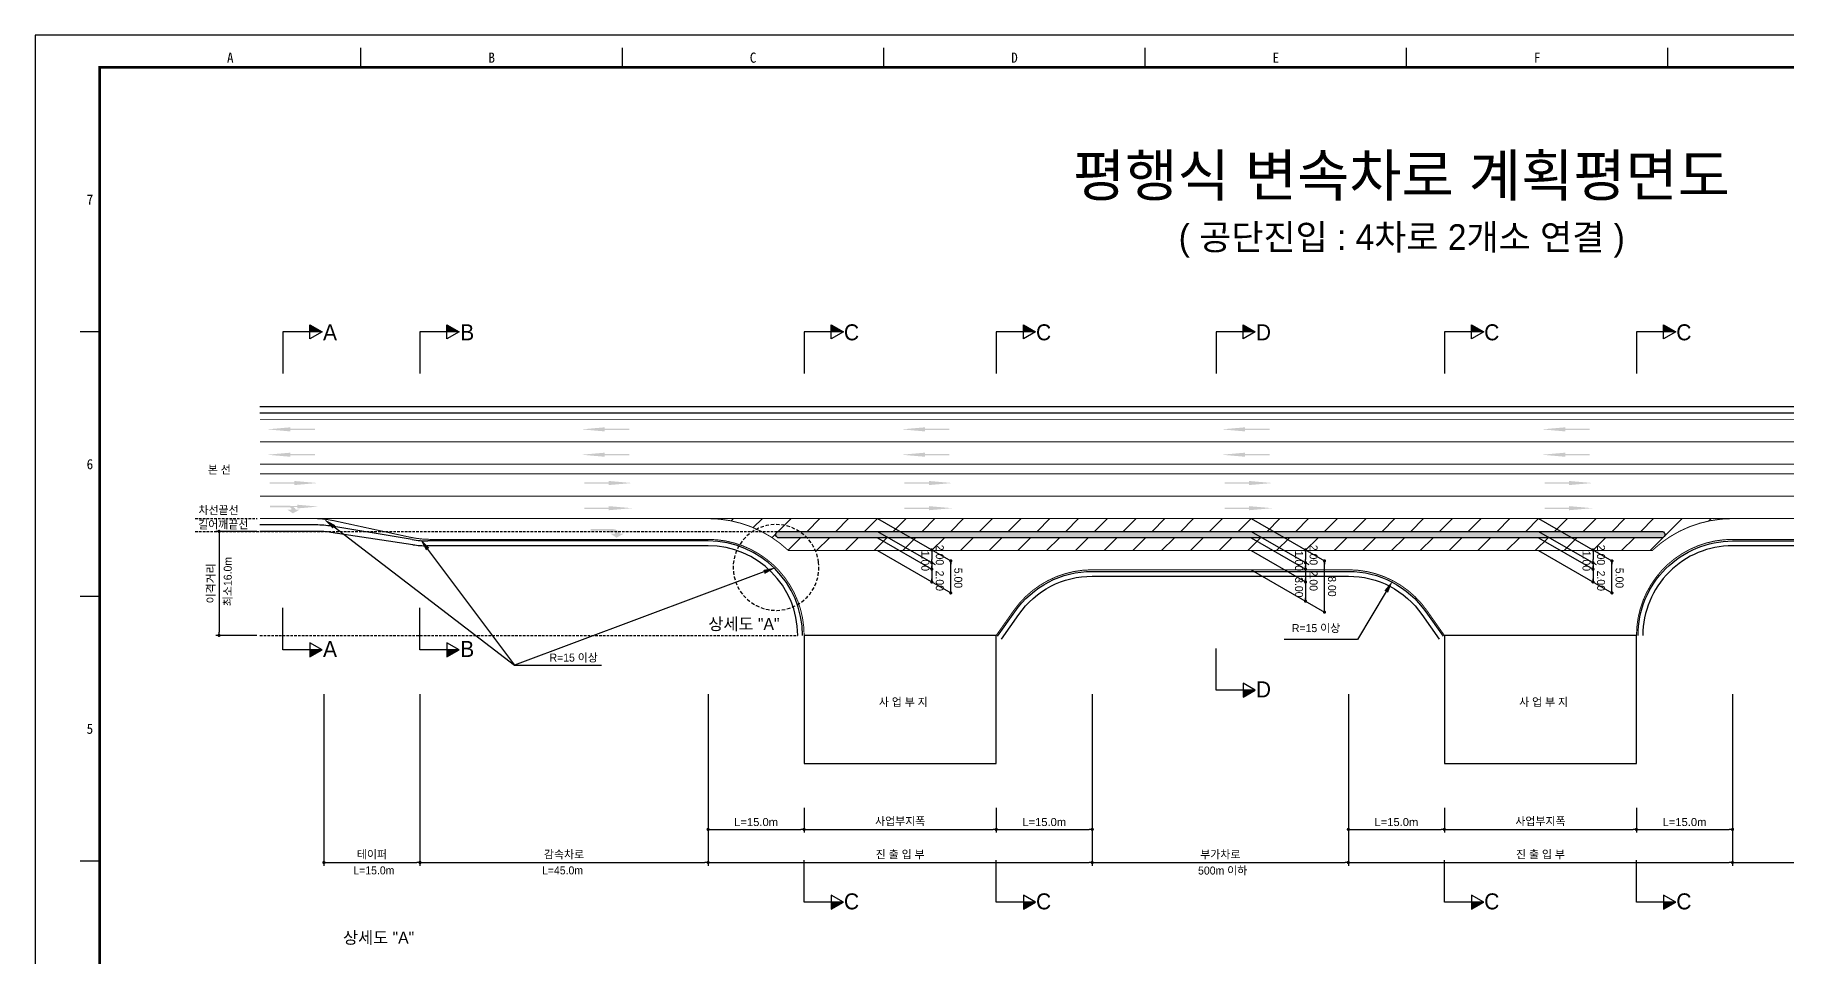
# Model space of a CAD drawing. Header units: millimetres. Extents: x 462 to 886, y 2 to 302.
# Drawn here: x 462.3 to 735.9, y 157.7 to 301.7 of the extents above; entities that cross this region are included whole.
import ezdxf
from ezdxf.enums import TextEntityAlignment as Align

# ---------------------------------------------------------------- set-up
doc = ezdxf.new("R2010")
doc.units = ezdxf.units.MM
doc.header["$LTSCALE"] = 0.25
doc.linetypes.add('HIDDEN', pattern=[9.525, 6.35, -3.175])
for name, color, linetype in [('CC-GSTR-0004', 4, 'Continuous'), ('CM-LANE-0030', 30, 'Continuous'), ('CZ-DIMT-0002', 7, 'Continuous'), ('CZ-LIN1-0007', 7, 'Continuous'), ('CZ-LIN2-0003', 3, 'Continuous'), ('CZ-LINE-0001', 7, 'Continuous'), ('CZ-TEXT-BOX0', 7, 'Continuous'), ('TITLE', 7, 'Continuous')]:
    doc.layers.add(name, color=color, linetype=linetype)
doc.styles.add('돋움', font='')
doc.styles.add('돋음체', font='')
doc.styles.get('돋움').set_extended_font_data('Dotum')
doc.styles.get('돋음체').set_extended_font_data('DotumChe')

# ---------------------------------------------------------------- blocks, each defined once
blk = doc.blocks.new('_Dot')
at = {"color": 0, "linetype": 'ByBlock', "lineweight": -2}
blk.add_line((-0.5, 0), (-1, 0), dxfattribs=at)
at = {"color": 0, "linetype": 'ByBlock', "const_width": 0.5}
blk.add_lwpolyline([(-0.25, 0, 1), (0.25, 0, 1)], format="xyb", close=True, dxfattribs=at)

msp = doc.modelspace()

# ---------------------------------------------------------------- hatches: boundary and pattern name
at = {"layer": 'CM-LANE-0030'}
h = msp.add_hatch(dxfattribs=at)
h.set_pattern_fill('ANSI31', color=256, style=0)
h.set_pattern_definition([(45, (-2008.6883, 456.9156), (-2.245064, 2.245064), [])])
h.paths.add_polyline_path([(714.89, 221.21, -0.191871), (727.44, 226.21), (567.44, 226.21, -0.191871), (579.99, 221.21)])
h.paths.add_polyline_path([(578.35, 223.21, 0.002096), (578.22, 223.3, -0.732581), (578.51, 224.21), (716.37, 224.21, -0.732581), (716.66, 223.3, 0.002096), (716.53, 223.21)], flags=16)
at = {"layer": 'CZ-LIN1-0007'}
for points in [[(502.19, 240.46), (502.19, 240.25), (506.02, 240.25), (506.02, 240.03), (502.19, 240.03), (502.19, 239.82), (498.54, 240.14)], [(551.31, 240.46), (551.31, 240.25), (555.14, 240.25), (555.14, 240.03), (551.31, 240.03), (551.31, 239.82), (547.66, 240.14)], [(601.31, 240.46), (601.31, 240.25), (605.14, 240.25), (605.14, 240.03), (601.31, 240.03), (601.31, 239.82), (597.66, 240.14)], [(651.31, 240.46), (651.31, 240.25), (655.14, 240.25), (655.14, 240.03), (651.31, 240.03), (651.31, 239.82), (647.66, 240.14)], [(701.31, 240.46), (701.31, 240.25), (705.14, 240.25), (705.14, 240.03), (701.31, 240.03), (701.31, 239.82), (697.66, 240.14)], [(502.19, 236.5), (502.19, 236.29), (506.02, 236.29), (506.02, 236.07), (502.19, 236.07), (502.19, 235.86), (498.54, 236.18)], [(551.31, 236.5), (551.31, 236.29), (555.14, 236.29), (555.14, 236.07), (551.31, 236.07), (551.31, 235.86), (547.66, 236.18)], [(601.31, 236.5), (601.31, 236.29), (605.14, 236.29), (605.14, 236.07), (601.31, 236.07), (601.31, 235.86), (597.66, 236.18)], [(651.31, 236.5), (651.31, 236.29), (655.14, 236.29), (655.14, 236.07), (651.31, 236.07), (651.31, 235.86), (647.66, 236.18)], [(701.31, 236.5), (701.31, 236.29), (705.14, 236.29), (705.14, 236.07), (701.31, 236.07), (701.31, 235.86), (697.66, 236.18)], [(502.8, 232.08), (502.8, 231.87), (498.97, 231.87), (498.97, 231.65), (502.8, 231.65), (502.8, 231.44), (506.45, 231.76)], [(551.92, 232.08), (551.92, 231.87), (548.1, 231.87), (548.1, 231.65), (551.92, 231.65), (551.92, 231.44), (555.57, 231.76)], [(601.92, 232.08), (601.92, 231.87), (598.1, 231.87), (598.1, 231.65), (601.92, 231.65), (601.92, 231.44), (605.57, 231.76)], [(651.92, 232.08), (651.92, 231.87), (648.1, 231.87), (648.1, 231.65), (651.92, 231.65), (651.92, 231.44), (655.57, 231.76)], [(701.92, 232.08), (701.92, 231.87), (698.1, 231.87), (698.1, 231.65), (701.92, 231.65), (701.92, 231.44), (705.57, 231.76)], [(502.16, 228.2, -0.267976), (503.06, 227.59), (503.62, 227.59), (502.58, 227.02), (501.75, 227.59), (502.36, 227.59, 0.504994), (502.09, 227.96), (499.04, 227.98), (499.04, 228.22)], [(503.29, 228.37), (503.29, 228.18), (499.86, 228.18), (499.86, 227.99), (503.29, 227.99), (503.29, 227.79), (506.56, 228.08)], [(551.92, 228.15), (551.92, 227.93), (548.1, 227.93), (548.1, 227.72), (551.92, 227.72), (551.92, 227.51), (555.57, 227.83)], [(601.92, 228.15), (601.92, 227.93), (598.1, 227.93), (598.1, 227.72), (601.92, 227.72), (601.92, 227.51), (605.57, 227.83)], [(651.92, 228.15), (651.92, 227.93), (648.1, 227.93), (648.1, 227.72), (651.92, 227.72), (651.92, 227.51), (655.57, 227.83)], [(701.92, 228.15), (701.92, 227.93), (698.1, 227.93), (698.1, 227.72), (701.92, 227.72), (701.92, 227.51), (705.57, 227.83)], [(552.64, 224.56, -0.267976), (553.67, 223.87), (554.3, 223.87), (553.13, 223.22), (552.18, 223.87), (552.88, 223.87, 0.504994), (552.57, 224.29), (549.1, 224.31), (549.1, 224.58)]]:
    msp.add_hatch(color=256, dxfattribs=at).paths.add_polyline_path(points)
at = {"layer": 'CZ-LIN2-0003'}
h = msp.add_hatch(dxfattribs=at)
h.set_pattern_fill('CROSS', color=256, scale=0.075, style=0)
h.set_pattern_definition([(0, (-2008.6883, 456.9156), (0.47625, 0.47625), [0.238125, -0.714375]), (90, (-2008.5692, 456.79653), (-0.47625, 0.47625), [0.238125, -0.714375])])
h.paths.add_polyline_path([(716.37, 224.21), (578.51, 224.21, 0.732581), (578.22, 223.3, -0.002096), (578.35, 223.21), (716.53, 223.21, -0.002096), (716.66, 223.3, 0.732581)])
at = {"layer": 'CZ-LINE-0001'}
for points in [[(505.24, 256.48), (505.24, 255.38), (507.14, 255.38)], [(526.66, 256.48), (526.66, 255.38), (528.56, 255.38)], [(586.68, 256.48), (586.68, 255.38), (588.58, 255.38)], [(616.68, 256.48), (616.68, 255.38), (618.58, 255.38)], [(651.01, 256.48), (651.01, 255.38), (652.91, 255.38)], [(686.68, 256.48), (686.68, 255.38), (688.58, 255.38)], [(716.68, 256.48), (716.68, 255.38), (718.58, 255.38)], [(507.14, 205.71), (505.24, 205.71), (505.24, 204.61)], [(528.56, 205.71), (526.66, 205.71), (526.66, 204.61)], [(652.91, 199.4), (651.01, 199.4), (651.01, 198.3)], [(588.58, 166.28), (586.68, 166.28), (586.68, 165.19)], [(618.58, 166.28), (616.68, 166.28), (616.68, 165.19)], [(688.58, 166.28), (686.68, 166.28), (686.68, 165.19)], [(718.58, 166.28), (716.68, 166.28), (716.68, 165.19)]]:
    msp.add_hatch(color=256, dxfattribs=at).paths.add_polyline_path(points)

# ---------------------------------------------------------------- linework, layer by layer
at = {"color": 0, "linetype": 'ByBlock', "lineweight": -2}
for p, q in [((602.38, 221.06), (602.38, 220.81)), ((602.38, 219.56), (602.38, 219.81)), ((602.38, 219.06), (602.38, 218.81)), ((605.34, 219.35), (605.34, 219.1)), ((660.75, 221.06), (660.75, 220.81)), ((660.75, 219.56), (660.75, 219.81)), ((660.75, 219.06), (660.75, 218.81)), ((663.71, 219.35), (663.71, 219.1)), ((705.65, 221.06), (705.65, 220.81)), ((705.65, 219.56), (705.65, 219.81)), ((705.65, 219.06), (705.65, 218.81)), ((708.61, 219.35), (708.61, 219.1)), ((602.38, 218.56), (602.38, 218.81)), ((602.38, 216.56), (602.38, 216.81)), ((660.75, 218.56), (660.75, 218.81)), ((660.75, 216.56), (660.75, 216.81)), ((705.65, 218.56), (705.65, 218.81)), ((705.65, 216.56), (705.65, 216.81)), ((605.34, 214.85), (605.34, 215.1)), ((660.75, 213.56), (660.75, 213.81)), ((708.61, 214.85), (708.61, 215.1)), ((663.71, 211.85), (663.71, 212.1))]:
    msp.add_line(p, q, dxfattribs=at)
at = {"color": 0, "linetype": 'ByBlock', "const_width": 0.25}
for points in [[(602.38, 221.18, 1), (602.38, 221.43, 1)], [(602.38, 219.43, 1), (602.38, 219.18, 1)], [(602.38, 219.18, 1), (602.38, 219.43, 1)], [(605.34, 219.47, 1), (605.34, 219.72, 1)], [(660.75, 221.18, 1), (660.75, 221.43, 1)], [(660.75, 219.18, 1), (660.75, 219.43, 1)], [(660.75, 219.43, 1), (660.75, 219.18, 1)], [(663.71, 219.47, 1), (663.71, 219.72, 1)], [(705.65, 221.18, 1), (705.65, 221.43, 1)], [(705.65, 219.18, 1), (705.65, 219.43, 1)], [(705.65, 219.43, 1), (705.65, 219.18, 1)], [(708.61, 219.47, 1), (708.61, 219.72, 1)], [(602.38, 218.43, 1), (602.38, 218.18, 1)], [(602.38, 216.43, 1), (602.38, 216.18, 1)], [(660.75, 218.43, 1), (660.75, 218.18, 1)], [(660.75, 216.43, 1), (660.75, 216.18, 1)], [(705.65, 218.43, 1), (705.65, 218.18, 1)], [(705.65, 216.43, 1), (705.65, 216.18, 1)], [(605.34, 214.72, 1), (605.34, 214.47, 1)], [(660.75, 213.43, 1), (660.75, 213.18, 1)], [(708.61, 214.72, 1), (708.61, 214.47, 1)], [(663.71, 211.72, 1), (663.71, 211.47, 1)]]:
    msp.add_lwpolyline(points, format="xyb", close=True, dxfattribs=at)
at = {"layer": 'CC-GSTR-0004'}
for p, q in [((506.2, 225.21), (497.44, 225.21)), ((521.21, 222.92), (508.66, 225.01)), ((506.32, 224.21), (497.44, 224.21)), ((521.33, 222.13), (508.54, 224.05)), ((521.21, 222.92), (521.21, 222.92)), ((567.44, 221.96), (523.56, 221.96)), ((567.44, 222.71), (523.68, 222.71)), ((523.68, 222.71), (523.68, 222.71))]:
    msp.add_line(p, q, dxfattribs=at)
for points in [[(497.44, 243.71), (857.44, 243.71)], [(497.44, 242.71), (857.44, 242.71)]]:
    msp.add_lwpolyline(points, dxfattribs=at)
for points in [[(712.69, 207.96, -0.414214), (727.44, 222.71), (816.81, 222.71), (816.81, 222.71, 0.020788), (818.06, 222.76), (818.06, 222.76), (846.82, 225.16), (846.82, 225.16, -0.020788), (848.06, 225.21), (857.44, 225.21)], [(857.44, 224.21), (848, 224.21, 0.018717), (846.88, 224.17), (818, 222.01, -0.018717), (816.88, 221.96), (727.44, 221.96, 0.414214), (713.44, 207.96)], [(612.64, 207.82), (615.34, 211.66, -0.245085), (627.44, 217.96), (667.44, 217.96, -0.245085), (679.53, 211.66), (682.23, 207.82)], [(613.26, 207.39), (615.96, 211.23, -0.245113), (627.44, 217.21), (667.44, 217.21, -0.245113), (678.92, 211.23), (681.62, 207.39)]]:
    msp.add_lwpolyline(points, format="xyb", dxfattribs=at)
for centre, radius, start, end in [((506.2, 210.21), 15, 80.5377, 90), ((506.32, 209.21), 15, 81.4692, 90), ((523.68, 237.71), 15, 260.5377, 270), ((523.56, 236.96), 15, 261.4692, 270), ((567.44, 207.96), 14.75, 0, 90), ((567.44, 207.96), 14, 0, 90)]:
    msp.add_arc(centre, radius, start, end, dxfattribs=at)
at = {"layer": 'CM-LANE-0030', "const_width": 0.15}
for points in [[(497.44, 234.71), (857.44, 234.71)], [(497.44, 233.21), (857.44, 233.21)]]:
    msp.add_lwpolyline(points, dxfattribs=at)
msp.add_lwpolyline([(567.44, 226.21), (727.44, 226.21, 0.191871), (714.89, 221.21), (579.99, 221.21, 0.191871)], format="xyb", close=True, dxfattribs=at)
at = {"layer": 'CZ-LIN1-0007'}
for p, q in [((505.83, 226.21), (505.83, 226.21)), ((509.01, 225.87), (509.01, 225.87)), ((520.87, 223.3), (520.87, 223.3))]:
    msp.add_line(p, q, dxfattribs=at)
at = {"layer": 'CZ-LIN1-0007', "const_width": 0.15}
for points in [[(497.44, 241.71), (857.44, 241.71)], [(536.64, 226.21), (567.44, 226.21)], [(727.44, 226.21), (787.84, 226.21)]]:
    msp.add_lwpolyline(points, dxfattribs=at)
at = {"layer": 'CZ-LIN1-0007', "linetype": 'HIDDEN', "const_width": 0.15}
for points in [[(497.44, 238.21), (857.44, 238.21)], [(497.44, 229.71), (857.44, 229.71)], [(505.83, 226.21), (536.64, 226.21)]]:
    msp.add_lwpolyline(points, dxfattribs=at)
at = {"layer": 'CZ-LIN1-0007', "const_width": 0.15}
for points in [[(582.44, 207.96, 0.414214), (567.44, 222.96), (524.04, 222.96, -0.053393), (520.87, 223.3), (509.01, 225.87, 0.053393), (505.83, 226.21), (497.44, 226.21)], [(857.44, 226.21), (848.25, 226.21, 0.026985), (846.63, 226.13), (818.24, 223.05, -0.026985), (816.63, 222.96), (727.44, 222.96, 0.414214), (712.44, 207.96)], [(612.44, 207.96), (615.14, 211.8, -0.245076), (627.44, 218.21), (667.44, 218.21, -0.245076), (679.74, 211.8), (682.44, 207.96)]]:
    msp.add_lwpolyline(points, format="xyb", dxfattribs=at)
at = {"layer": 'CZ-LIN2-0003'}
msp.add_lwpolyline([(716.53, 223.21), (578.35, 223.21, 0.002096), (578.22, 223.3, -0.732581), (578.51, 224.21), (716.37, 224.21, -0.732581), (716.66, 223.3, 0.002096)], format="xyb", close=True, dxfattribs=at)
for points in [[(612.44, 207.96), (582.44, 207.96), (582.44, 187.96), (612.44, 187.96)], [(712.44, 207.96), (682.44, 207.96), (682.44, 187.96), (712.44, 187.96)]]:
    msp.add_lwpolyline(points, close=True, dxfattribs=at)
at = {"layer": 'CZ-LINE-0001'}
for p, q in [((507.14, 255.38), (501, 255.38)), ((501, 255.38), (501, 248.84)), ((505.24, 254.28), (505.24, 256.48)), ((505.24, 256.48), (507.14, 255.38)), ((507.14, 255.38), (505.24, 254.28)), ((528.56, 255.38), (522.42, 255.38)), ((522.42, 255.38), (522.42, 248.84)), ((526.66, 254.28), (526.66, 256.48)), ((526.66, 256.48), (528.56, 255.38)), ((528.56, 255.38), (526.66, 254.28)), ((588.58, 255.38), (582.44, 255.38)), ((582.44, 255.38), (582.44, 248.84)), ((586.68, 254.28), (586.68, 256.48)), ((586.68, 256.48), (588.58, 255.38)), ((588.58, 255.38), (586.68, 254.28)), ((618.58, 255.38), (612.44, 255.38)), ((612.44, 255.38), (612.44, 248.84)), ((616.68, 254.28), (616.68, 256.48)), ((616.68, 256.48), (618.58, 255.38)), ((618.58, 255.38), (616.68, 254.28)), ((652.91, 255.38), (646.77, 255.38)), ((646.77, 255.38), (646.77, 248.84)), ((651.01, 254.28), (651.01, 256.48)), ((651.01, 256.48), (652.91, 255.38)), ((652.91, 255.38), (651.01, 254.28)), ((688.58, 255.38), (682.44, 255.38)), ((682.44, 255.38), (682.44, 248.84)), ((686.68, 254.28), (686.68, 256.48)), ((686.68, 256.48), (688.58, 255.38)), ((688.58, 255.38), (686.68, 254.28)), ((718.58, 255.38), (712.44, 255.38)), ((712.44, 255.38), (712.44, 248.84)), ((716.68, 254.28), (716.68, 256.48)), ((716.68, 256.48), (718.58, 255.38)), ((718.58, 255.38), (716.68, 254.28)), ((593.88, 226.21), (605.34, 219.6)), ((652.25, 226.21), (663.71, 219.6)), ((697.15, 226.21), (708.61, 219.6)), ((496.94, 224.21), (490.56, 224.21)), ((491.06, 223.71), (491.06, 208.46)), ((593.88, 224.21), (602.88, 219.02)), ((593.88, 223.21), (602.38, 218.31)), ((652.25, 224.21), (661.25, 219.02)), ((652.25, 223.21), (660.75, 218.31)), ((697.15, 224.21), (706.15, 219.02)), ((697.15, 223.21), (705.65, 218.31)), ((593.88, 221.21), (605.34, 214.6)), ((602.38, 220.81), (602.38, 219.81)), ((605.34, 214.6), (605.34, 219.6)), ((652.25, 221.21), (660.75, 216.31)), ((660.75, 220.81), (660.75, 219.81)), ((663.71, 211.6), (663.71, 219.6)), ((697.15, 221.21), (708.61, 214.6)), ((705.65, 220.81), (705.65, 219.81)), ((708.61, 214.6), (708.61, 219.6)), ((602.38, 218.81), (602.38, 216.31)), ((652.25, 218.21), (663.71, 211.6)), ((660.75, 218.81), (660.75, 213.31)), ((705.65, 218.81), (705.65, 216.31)), ((501, 205.71), (501, 212.25)), ((522.42, 205.71), (522.42, 212.25)), ((496.94, 207.96), (490.56, 207.96)), ((507.14, 205.71), (501, 205.71)), ((507.14, 205.71), (505.24, 206.81)), ((505.24, 206.81), (505.24, 204.61)), ((505.24, 204.61), (507.14, 205.71)), ((528.56, 205.71), (522.42, 205.71)), ((528.56, 205.71), (526.66, 206.81)), ((526.66, 206.81), (526.66, 204.61)), ((526.66, 204.61), (528.56, 205.71)), ((646.77, 199.4), (646.77, 205.94)), ((537.18, 203.29), (550.79, 203.29)), ((652.91, 199.4), (651.01, 200.49)), ((651.01, 200.49), (651.01, 198.3)), ((507.44, 198.77), (507.44, 171.99)), ((522.44, 198.77), (522.44, 171.99)), ((522.44, 198.77), (522.44, 171.99)), ((567.44, 198.77), (567.44, 171.99)), ((627.44, 198.77), (627.44, 171.99)), ((652.91, 199.4), (646.77, 199.4)), ((651.01, 198.3), (652.91, 199.4)), ((667.44, 198.77), (667.44, 171.99)), ((727.44, 198.77), (727.44, 171.99)), ((567.44, 181.04), (567.44, 171.99)), ((567.44, 181.04), (567.44, 177.16)), ((582.44, 181.04), (582.44, 177.16)), ((582.44, 181.04), (582.44, 177.16)), ((612.44, 181.04), (612.44, 177.16)), ((612.44, 181.04), (612.44, 177.16)), ((627.44, 181.04), (627.44, 171.99)), ((627.44, 181.04), (627.44, 177.16)), ((667.44, 181.04), (667.44, 177.16)), ((667.44, 181.04), (667.44, 171.99)), ((682.44, 181.04), (682.44, 177.16)), ((682.44, 181.04), (682.44, 177.16)), ((712.44, 181.04), (712.44, 177.16)), ((712.44, 181.04), (712.44, 177.16)), ((727.44, 181.04), (727.44, 171.99)), ((727.44, 181.04), (727.44, 177.16)), ((567.94, 177.66), (581.94, 177.66)), ((582.94, 177.66), (611.94, 177.66)), ((612.94, 177.66), (626.94, 177.66)), ((667.94, 177.66), (681.94, 177.66)), ((682.94, 177.66), (711.94, 177.66)), ((712.94, 177.66), (726.94, 177.66)), ((507.94, 172.49), (521.94, 172.49)), ((522.94, 172.49), (566.94, 172.49)), ((567.94, 172.49), (626.94, 172.49)), ((582.44, 166.28), (582.44, 172.83)), ((612.44, 166.28), (612.44, 172.83)), ((627.94, 172.49), (666.94, 172.49)), ((667.94, 172.49), (726.94, 172.49)), ((682.44, 166.28), (682.44, 172.83)), ((712.44, 166.28), (712.44, 172.83)), ((727.94, 172.49), (816.94, 172.49)), ((588.58, 166.28), (586.68, 167.38)), ((586.68, 167.38), (586.68, 165.19)), ((618.58, 166.28), (616.68, 167.38)), ((616.68, 167.38), (616.68, 165.19)), ((688.58, 166.28), (686.68, 167.38)), ((686.68, 167.38), (686.68, 165.19)), ((718.58, 166.28), (716.68, 167.38)), ((716.68, 167.38), (716.68, 165.19)), ((588.58, 166.28), (582.44, 166.28)), ((586.68, 165.19), (588.58, 166.28)), ((618.58, 166.28), (612.44, 166.28)), ((616.68, 165.19), (618.58, 166.28)), ((688.58, 166.28), (682.44, 166.28)), ((686.68, 165.19), (688.58, 166.28)), ((718.58, 166.28), (712.44, 166.28)), ((716.68, 165.19), (718.58, 166.28))]:
    msp.add_line(p, q, dxfattribs=at)
at = {"layer": 'CZ-LINE-0001', "linetype": 'HIDDEN', "ltscale": 0.25}
for p, q in [((487.33, 226.21), (496.99, 226.21)), ((487.33, 224.21), (578.59, 224.21)), ((497.44, 207.96), (581.44, 207.96))]:
    msp.add_line(p, q, dxfattribs=at)
at = {"layer": 'CZ-LINE-0001', "linetype": 'HIDDEN', "ltscale": 0.35}
msp.add_line((584.7, 219.36), (584.7, 219.36), dxfattribs=at)
at = {"layer": 'CZ-LINE-0001'}
for points in [[(509.02, 224.91), (537.18, 203.29)], [(523.64, 221.44), (537.18, 203.29)], [(576.17, 217.87), (537.18, 203.29)], [(673.35, 214.8), (668.89, 207.33), (657.41, 207.33)]]:
    msp.add_lwpolyline(points, dxfattribs=at)
at = {"layer": 'CZ-LINE-0001', "linetype": 'HIDDEN', "ltscale": 0.35}
msp.add_arc((578.05, 218.57), 6.7, 6.7667, 6.749, dxfattribs=at)
at = {"layer": 'CZ-LINE-0001'}
for points in [[(508.81, 224.65), (507.43, 226.13), (509.22, 225.17)], [(523.38, 221.25), (522.45, 223.05), (523.91, 221.64)], [(576.06, 218.18), (578.05, 218.57), (576.29, 217.56)], [(673.06, 214.97), (674.37, 216.51), (673.64, 214.63)]]:
    msp.add_solid(points, dxfattribs=at)
at = {"layer": 'TITLE', "color": 7, "linetype": 'Continuous'}
for p, q in [((513.22, 296.69), (513.22, 299.71)), ((554.05, 296.69), (554.05, 299.71)), ((594.87, 296.69), (594.87, 299.71)), ((635.7, 296.69), (635.7, 299.71)), ((676.52, 296.69), (676.52, 299.71)), ((717.35, 296.69), (717.35, 299.71)), ((472.4, 255.36), (469.38, 255.36)), ((472.4, 214.03), (469.38, 214.03)), ((472.4, 172.7), (469.38, 172.7))]:
    msp.add_line(p, q, dxfattribs=at)
at = {"layer": 'TITLE'}
msp.add_lwpolyline([(462.32, 2.35), (885.68, 2.35), (885.68, 301.73), (462.32, 301.73)], close=True, dxfattribs=at)
at = {"layer": 'TITLE', "linetype": 'Continuous', "const_width": 0.403}
msp.add_lwpolyline([(472.4, 7.39), (472.4, 296.69), (880.65, 296.69), (880.65, 7.39)], close=True, dxfattribs=at)

# ---------------------------------------------------------------- block references
at = {"layer": 'CZ-LINE-0001', "xscale": 0.5, "yscale": 0.5, "zscale": 0.5}
for p, rotation in [((491.06, 224.21), 90), ((491.06, 207.96), 270), ((567.44, 177.66), 180), ((582.44, 177.66), 180), ((612.44, 177.66), 180), ((667.44, 177.66), 180), ((682.44, 177.66), 180), ((712.44, 177.66), 180), ((507.44, 172.49), 180), ((522.44, 172.49), 180), ((567.44, 172.49), 180), ((627.44, 172.49), 180), ((667.44, 172.49), 180), ((727.44, 172.49), 180)]:
    msp.add_blockref('_Dot', p, dxfattribs=dict(at, rotation=rotation))
for p in [(582.44, 177.66), (612.44, 177.66), (627.44, 177.66), (682.44, 177.66), (712.44, 177.66), (727.44, 177.66), (522.44, 172.49), (567.44, 172.49), (627.44, 172.49), (667.44, 172.49), (727.44, 172.49)]:
    msp.add_blockref('_Dot', p, dxfattribs=at)

# ---------------------------------------------------------------- texts
at = {"layer": 'CZ-DIMT-0002', "style": '돋움'}
for s, height, p in [('A', 2.5, (508.39, 255.3)), ('B', 2.5, (529.82, 255.3)), ('C', 2.5, (589.84, 255.3)), ('C', 2.5, (619.84, 255.3)), ('D', 2.5, (654.17, 255.3)), ('C', 2.5, (689.84, 255.3)), ('C', 2.5, (719.84, 255.3)), ('본 선', 1.25, (491.1, 233.85)), ('차선끝선', 1.25, (490.98, 227.53)), ('길어깨끝선', 1.25, (491.72, 225.27)), ('상세도 "A"', 1.875, (573.04, 209.75)), ('R=15 이상', 1.25, (662.4, 209.1)), ('A', 2.5, (508.39, 205.84)), ('B', 2.5, (529.82, 205.84)), ('R=15 이상', 1.25, (546.45, 204.49)), ('D', 2.5, (654.17, 199.53)), ('사 업 부 지', 1.25, (597.93, 197.55)), ('사 업 부 지', 1.25, (697.93, 197.55)), ('L=15.0m', 1.25, (515.24, 171.26)), ('L=45.0m', 1.25, (544.71, 171.26)), ('500m 이하', 1.25, (647.81, 171.23)), ('C', 2.5, (589.84, 166.42)), ('C', 2.5, (619.84, 166.42)), ('C', 2.5, (689.84, 166.42)), ('C', 2.5, (719.84, 166.42))]:
    msp.add_text(s, height=height, dxfattribs=at).set_placement(p, align=Align.MIDDLE_CENTER)
msp.add_text('최소16.0m', height=1.25, rotation=90, dxfattribs=at).set_placement((493.04, 212.53))
at = {"layer": 'CZ-LINE-0001', "style": '돋움'}
for s, p in [('2.00', (603, 222.11)), ('2.00', (661.38, 222.11)), ('2.00', (706.28, 222.11)), ('1.00', (600.74, 221.19)), ('1.00', (659.11, 221.19)), ('1.00', (704.01, 221.19)), ('2.00', (603, 218.08)), ('5.00', (605.89, 218.52)), ('3.00', (659.11, 217.06)), ('2.00', (661.38, 218.08)), ('8.00', (664.27, 217.2)), ('2.00', (706.28, 218.08)), ('5.00', (709.17, 218.52))]:
    msp.add_text(s, height=1.25, rotation=270, dxfattribs=at).set_placement(p)
at = {"layer": 'CZ-LINE-0001', "insert": (489.86, 216.09), "char_height": 1.25, "attachment_point": 5, "rotation": 90, "style": '돋움'}
msp.add_mtext('\\A1;이격거리', dxfattribs=at)
at = {"layer": 'CZ-LINE-0001', "char_height": 1.25, "attachment_point": 5, "style": '돋움'}
for s, insert in [('\\A1;{\\fArial|b0|i0|c0|p32;L=15.0m}', (574.94, 178.8)), ('\\A1;사업부지폭', (597.44, 178.86)), ('\\A1;{\\fArial|b0|i0|c0|p32;L=15.0m}', (619.94, 178.8)), ('\\A1;{\\fArial|b0|i0|c0|p32;L=15.0m}', (674.94, 178.8)), ('\\A1;사업부지폭', (697.44, 178.86)), ('\\A1;{\\fArial|b0|i0|c0|p32;L=15.0m}', (719.94, 178.8)), ('\\A1;테이퍼', (514.94, 173.69)), ('\\A1;감속차로', (544.94, 173.69)), ('\\A1;진 출 입 부', (597.44, 173.69)), ('\\A1;부가차로', (647.44, 173.69)), ('\\A1;진 출 입 부', (697.44, 173.69))]:
    msp.add_mtext(s, dxfattribs=dict(at, insert=insert))
at = {"layer": 'CZ-TEXT-BOX0', "style": '돋움'}
msp.add_text('상세도 "A"', height=1.875, dxfattribs=at).set_placement((515.98, 160.76), align=Align.MIDDLE_CENTER)
at = {"layer": 'TITLE', "color": 3, "linetype": 'Continuous', "style": '돋음체'}
for s, p in [('A', (492.81, 298.2)), ('B', (533.64, 298.2)), ('C', (574.46, 298.2)), ('D', (615.29, 298.2)), ('E', (656.11, 298.2)), ('F', (696.93, 298.2)), ('7', (470.89, 276.03)), ('6', (470.89, 234.7)), ('5', (470.89, 193.37))]:
    msp.add_text(s, height=1.59, dxfattribs=at).set_placement(p, align=Align.MIDDLE)
at = {"layer": 'TITLE', "style": '돋움'}
for s, height, p in [('평행식 변속차로 계획평면도', 6.5, (675.74, 279.81)), ('( 공단진입 : 4차로 2개소 연결 )', 4, (675.78, 270.18))]:
    msp.add_text(s, height=height, dxfattribs=at).set_placement(p, align=Align.MIDDLE_CENTER)

doc.saveas('drawing.dxf')
